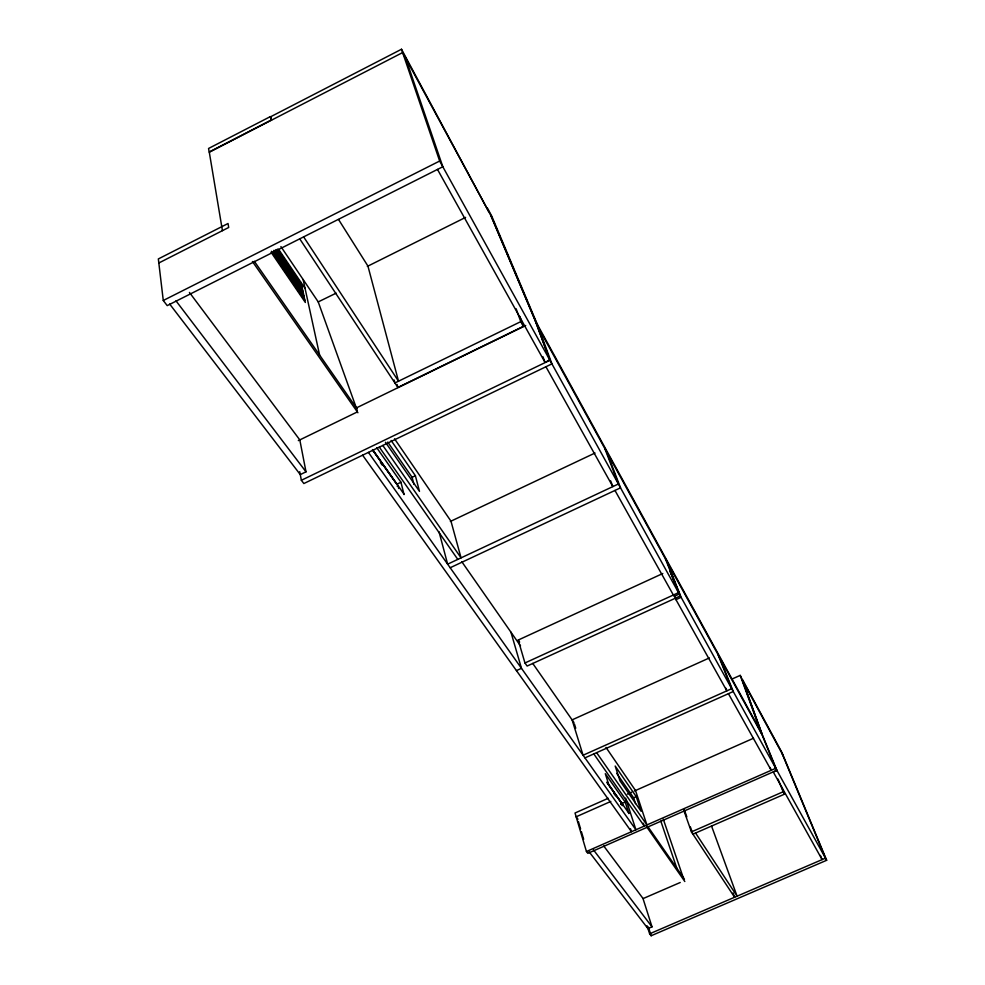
<?xml version="1.0" encoding="UTF-8"?>
<svg xmlns="http://www.w3.org/2000/svg" width="985" height="985" viewBox="0 0 985 985"><rect width="100%" height="100%" fill="white"/><g stroke="black" fill="none" stroke-linecap="round" stroke-linejoin="round"><path stroke-width="1.48" d="M621.19 804.289L620.981 803.662M488.695 211.578L401.498 49.25L270.789 116.686L271.552 120.158M158.819 262.983L228.705 227.473L228.027 223.509L158.339 258.932L163.276 300.487L167.216 305.621L442.819 166.736L405.635 58.127M163.276 300.487L439.655 161.035L401.498 49.25M367.343 266.393L465.61 217.389M280.91 246.582L318.229 301.902L336.168 293.148M516.115 308.748L520.757 321.639L394.911 382.956L394.135 380.001M299.736 238.838L397.891 387.462L523.392 326.367L519.784 316.333M356.262 407.975L525.707 325.493M298.32 440.627L357.346 411.927L356.398 407.901M189.428 292.434L299.809 439.913L306.003 471.827L300.277 474.598L169.666 304.033M437.488 169.42L545 362.357L549.802 360.042L535.224 320.568L491.047 215.9M487.44 208.13L491.626 215.863L537.354 324.459L551.92 363.871L303.86 483.536L301.361 480.286L549.925 360.276L535.347 320.802L491.121 216.047L402.631 52.574L209.3 152.244L222.438 230.662M376.787 447.769L400.957 482.244L396.82 484.226L372.884 450.465M413.934 484.423L412.099 477.306L415.399 475.73L391.119 440.443M397.214 486.307L398.051 485.9L372.465 449.603M450.367 521.447L595.026 453.014M450.17 567.742L620.525 487.834L606.871 452.238M524.956 662.979L678.53 592.65L669.738 570.327L680.352 595.937L527.123 666.045L524.956 662.979L518.221 640.053L662.794 573.516M516.435 670.613L521.471 668.31L510.932 632.161M674.86 596.848L675.956 599.668L681.115 597.304L826.661 860.287L651.147 935.75L649.644 933.805L647.034 925.765M709.385 657.931L572.1 719.875L583.071 755.236L731.683 688.687L717.794 654.138M731.843 679.121L740.203 675.378L743.958 683.11M584.955 757.884L733.259 691.519L719.37 656.995M608.237 798.281L575.018 813.007L586.444 851.508L587.848 853.33L776.857 770.307M610.823 801.433L576.139 816.799L577.973 819.237M627.346 794.119L631.557 792.248M634.365 791.017L753.537 738.233M616.708 773.348L633.614 797.813L636.248 796.643L641.087 811.258L619.984 780.797L615.182 766.034L636.248 796.643M620.809 804.043L625.204 802.098L628.935 813.61M620.821 804.203L621.904 803.723L622.532 805.644L620.809 803.206M586.444 851.508L775.749 768.312L760.445 730.833M683.762 810.187L691.421 831.882L783.198 791.755L784.528 794.156L692.935 834.184L690.386 826.957M643.193 898.542L680.229 882.498M603.743 845.992L642.971 898.418L652.008 926.848L647.933 928.609L589.092 851.766M649.644 933.805L825.479 858.157L782.102 753.587M175.983 300.844L306.003 471.827M593.462 849.858L652.008 926.848M362.615 455.193L631.483 831.722L630.548 828.841M368.415 452.398L635.916 829.776L625.635 798.158M372.687 449.702L403.912 494.002M608.828 784.774L628.762 813.068M606.846 782.139L623.21 805.348M607.265 782.952L621.904 803.723M380.432 462.531L382.192 465.043M613.914 793.43L615.637 795.88M625.204 802.098L605.295 773.693L609.001 785.316M252.443 261.505L357.912 412.752M461.866 561.807L520.523 645.914M532.737 663.422L573.972 722.559M646.48 826.538L684.821 881.513M379.323 447.128L457.803 559.394M593.807 753.931L644.264 826.107L643.316 823.238M382.808 445.454L461.054 557.867L450.97 521.163L394.542 438.805M518.221 640.053L519.649 642.109M596.627 752.663L646.923 824.938L635.51 790.499L605.972 747.393M254.339 261.308L356.976 408.738M647.81 826.501L684.452 879.137M385.455 442.253L419.475 491.367L415.399 475.73M387.733 442.068L412.099 477.306M271.097 252.283L305.35 302.469L301.016 282.436M274.027 250.288L303.417 293.493M273.608 251.237L303.897 295.734M273.19 252.197L304.377 297.975M271.503 251.298L304.857 300.216M277.413 249.094L301.496 284.64M276.994 250.018L301.976 286.844M275.726 249.673L302.457 289.048M275.308 250.621L302.924 291.277M278.546 249.23L305.079 288.433M691.421 831.882L734.601 897.261L733.037 892.964M303.626 236.88L398.519 381.207L367.934 266.085L338.557 219.507M695.57 833.027L737.088 896.19L711.576 826.12M520.757 321.639L523.392 326.367M545.936 366.752L612.842 486.602L610.688 480.902M614.972 490.431L674.134 596.393L679.293 594.029L665.441 558.84M675.956 599.668L726.856 690.842L725.76 688.084M728.432 693.674L771.218 770.307L770.073 767.487M439.655 161.035L549.802 360.042M549.925 360.276L680.352 595.937M535.347 320.79L761.553 732.84L776.919 770.43L773.299 772.018L822.118 859.609L820.382 855.423M538.746 328.251L761.947 734.514M742.567 679.736L781.918 752.478L826.661 860.287M761.553 732.84L742.555 680.524L783.297 755.791M781.659 787.113L784.528 794.156M778.027 779.086L783.198 791.755M667.251 562.139L681.115 597.304M604.765 448.409L618.395 483.992L447.633 564.171L439.027 531.777M542.944 356.718L545 362.357M742.591 680.598L761.614 732.963M740.203 675.378L760.42 730.784M318.229 301.902L356.25 407.692M684.255 809.608L686.816 816.836M663.311 819.225L683.048 877.106M660.8 821.047L676.757 868.08M633.614 797.813L635.534 803.662M648.389 927.02L651.147 935.75M574.415 723.975L575.732 728.211M578.392 821.527L580.596 828.951M581.396 831.648L583.662 839.269M397.115 384.507L397.891 387.462M400.957 482.244L404.059 494.581M398.051 485.9L398.703 488.511M303.134 279.531L319.596 355.043M299.723 471.692L301.361 480.286M270.346 116.612L208.561 148.476L209.152 152.022L271.109 120.084L270.346 116.612"/></g></svg>
